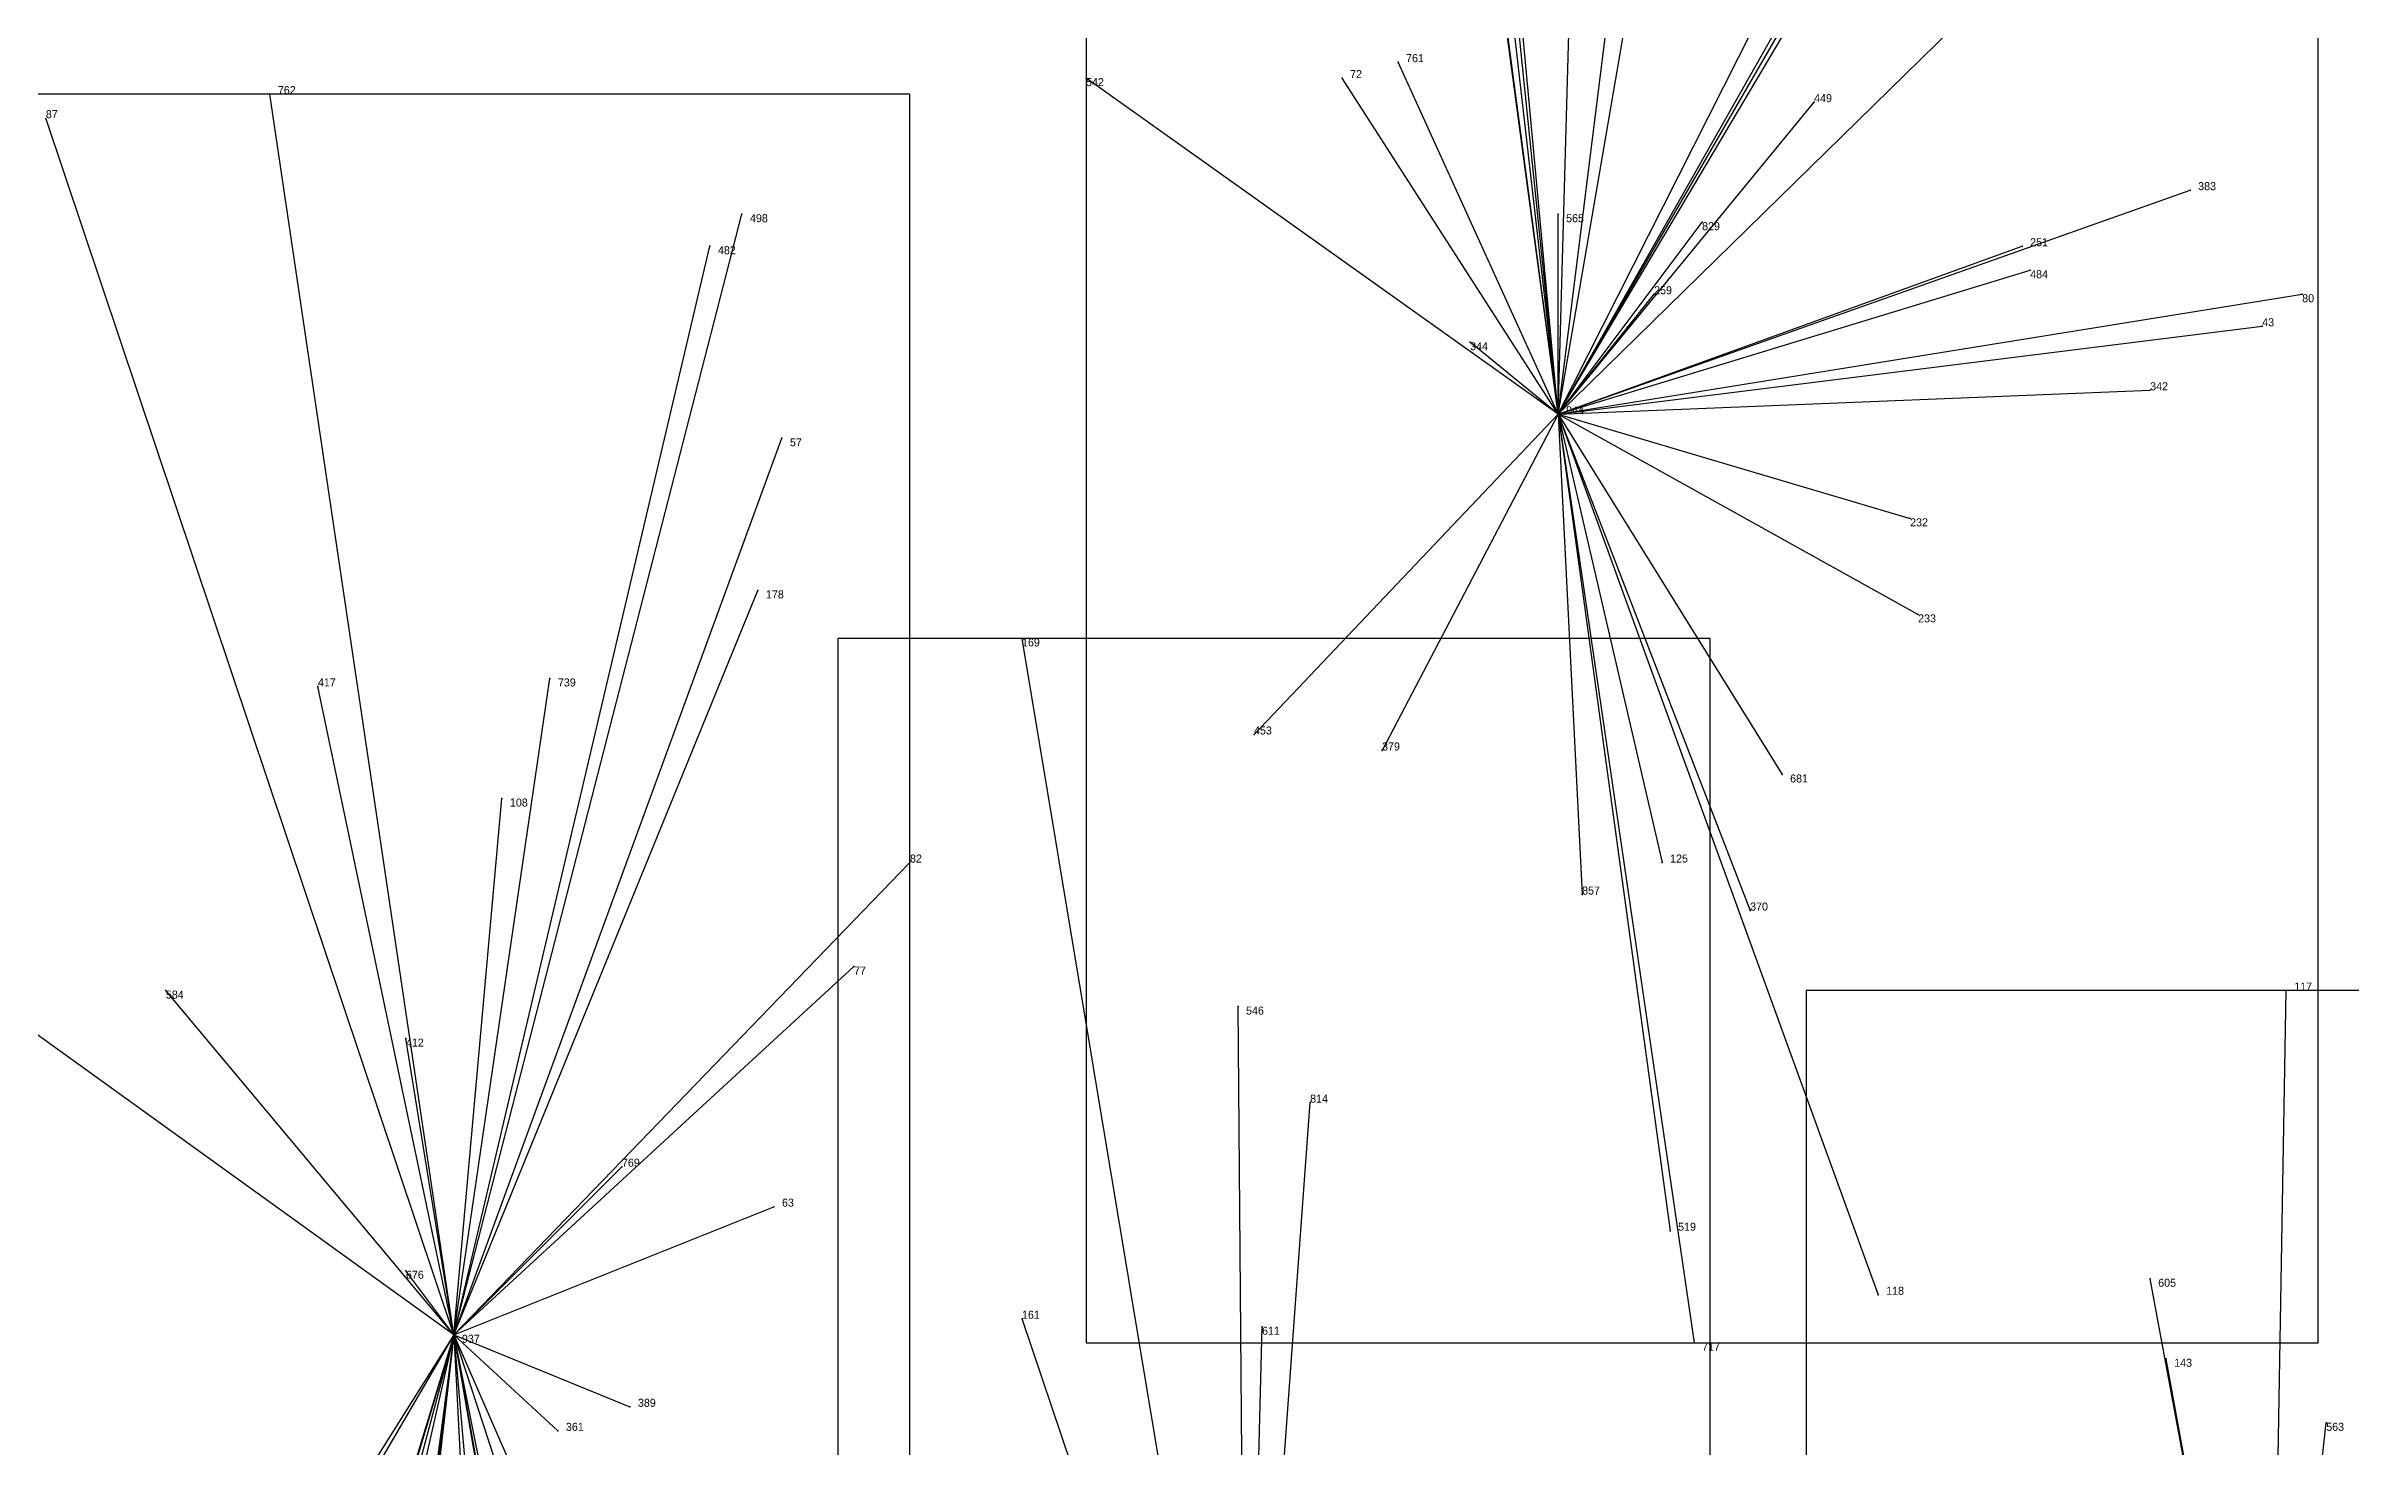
# Model space of a CAD drawing. Extents: x 0 to 1, y 0 to 1.
# Drawn here: x 0.338 to 0.6261, y 0.231 to 0.406 of the extents above; entities that cross this region are included whole.
import ezdxf

# ---------------------------------------------------------------- set-up
doc = ezdxf.new("R2010")
doc.units = 0
for name, color, linetype in [('Clients', 3, 'CONTINUOUS'), ('Facilities', 3, 'CONTINUOUS'), ('Facilities_lines', 3, 'CONTINUOUS'), ('Min_max_boxes', 1, 'CONTINUOUS'), ('Normals', 1, 'CONTINUOUS'), ('Source_points', 5, 'CONTINUOUS'), ('Text', 3, 'CONTINUOUS')]:
    doc.layers.add(name, color=color, linetype=linetype)

msp = doc.modelspace()

# ---------------------------------------------------------------- linework, layer by layer
at = {"layer": 'Clients', "color": 5}
for p in [(0.507, 0.404), (0.468, 0.402), (0.5, 0.402), (0.366, 0.4), (0.559, 0.399), (0.606, 0.388), (0.425, 0.385), (0.527, 0.385), (0.545, 0.384), (0.421, 0.381), (0.585, 0.381), (0.586, 0.378), (0.539, 0.375), (0.62, 0.375), (0.516, 0.369), (0.615, 0.371), (0.601, 0.363), (0.43, 0.357), (0.571, 0.347), (0.427, 0.338), (0.572, 0.335), (0.46, 0.332), (0.372, 0.326), (0.401, 0.327), (0.489, 0.32), (0.505, 0.318), (0.555, 0.315), (0.395, 0.312), (0.446, 0.304), (0.54, 0.304), (0.53, 0.3), (0.551, 0.298), (0.439, 0.291), (0.353, 0.288), (0.487, 0.286), (0.618, 0.288), (0.383, 0.282), (0.496, 0.274), (0.41, 0.266), (0.429, 0.261), (0.541, 0.258), (0.383, 0.253), (0.601, 0.252), (0.567, 0.25), (0.46, 0.247), (0.49, 0.246), (0.544, 0.244), (0.603, 0.242), (0.411, 0.236), (0.623, 0.234), (0.402, 0.233)]:
    msp.add_point(p, dxfattribs=at)
at = {"layer": 'Facilities', "color": 3}
for p in [(0.527, 0.36), (0.389, 0.245)]:
    msp.add_point(p, dxfattribs=at)
at = {"layer": 'Facilities_lines', "color": 3}
for p, q in [((0.527, 0.36), (0.505, 0.553)), ((0.527, 0.36), (0.615, 0.512)), ((0.527, 0.36), (0.514, 0.501)), ((0.527, 0.36), (0.603, 0.494)), ((0.527, 0.36), (0.51, 0.487)), ((0.527, 0.36), (0.511, 0.481)), ((0.527, 0.36), (0.543, 0.453)), ((0.527, 0.36), (0.622, 0.453)), ((0.527, 0.36), (0.573, 0.451)), ((0.527, 0.36), (0.581, 0.451)), ((0.527, 0.36), (0.518, 0.448)), ((0.527, 0.36), (0.529, 0.431)), ((0.527, 0.36), (0.535, 0.424)), ((0.527, 0.36), (0.507, 0.404)), ((0.527, 0.36), (0.468, 0.402)), ((0.527, 0.36), (0.5, 0.402)), ((0.389, 0.245), (0.366, 0.4)), ((0.527, 0.36), (0.559, 0.399)), ((0.389, 0.245), (0.338, 0.397)), ((0.527, 0.36), (0.606, 0.388)), ((0.389, 0.245), (0.425, 0.385)), ((0.527, 0.36), (0.527, 0.385)), ((0.527, 0.36), (0.545, 0.384)), ((0.389, 0.245), (0.421, 0.381)), ((0.527, 0.36), (0.585, 0.381)), ((0.527, 0.36), (0.586, 0.378)), ((0.527, 0.36), (0.539, 0.375)), ((0.527, 0.36), (0.62, 0.375)), ((0.527, 0.36), (0.516, 0.369)), ((0.527, 0.36), (0.615, 0.371)), ((0.527, 0.36), (0.601, 0.363)), ((0.527, 0.36), (0.489, 0.32)), ((0.527, 0.36), (0.505, 0.318)), ((0.527, 0.36), (0.53, 0.3)), ((0.527, 0.36), (0.567, 0.25)), ((0.527, 0.36), (0.54, 0.304)), ((0.527, 0.36), (0.571, 0.347)), ((0.527, 0.36), (0.572, 0.335)), ((0.527, 0.36), (0.551, 0.298)), ((0.527, 0.36), (0.541, 0.258)), ((0.527, 0.36), (0.555, 0.315)), ((0.527, 0.36), (0.544, 0.244)), ((0.389, 0.245), (0.43, 0.357)), ((0.389, 0.245), (0.427, 0.338)), ((0.488, 0.164), (0.46, 0.332)), ((0.389, 0.245), (0.372, 0.326)), ((0.389, 0.245), (0.401, 0.327)), ((0.389, 0.245), (0.395, 0.312)), ((0.389, 0.245), (0.446, 0.304)), ((0.389, 0.245), (0.439, 0.291)), ((0.389, 0.245), (0.332, 0.286)), ((0.389, 0.245), (0.353, 0.288)), ((0.488, 0.164), (0.487, 0.286)), ((0.616, 0.171), (0.618, 0.288)), ((0.389, 0.245), (0.383, 0.282)), ((0.488, 0.164), (0.496, 0.274)), ((0.389, 0.245), (0.41, 0.266)), ((0.389, 0.245), (0.429, 0.261)), ((0.389, 0.245), (0.383, 0.253)), ((0.616, 0.171), (0.601, 0.252)), ((0.389, 0.245), (0.341, 0.169)), ((0.389, 0.245), (0.35, 0.099)), ((0.389, 0.245), (0.365, 0.204)), ((0.389, 0.245), (0.37, 0.102)), ((0.389, 0.245), (0.374, 0.196)), ((0.389, 0.245), (0.375, 0.184)), ((0.389, 0.245), (0.38, 0.166)), ((0.389, 0.245), (0.38, 0.215)), ((0.389, 0.245), (0.384, 0.204)), ((0.389, 0.245), (0.424, 0.049)), ((0.389, 0.245), (0.421, 0.084)), ((0.389, 0.245), (0.417, 0.081)), ((0.389, 0.245), (0.402, 0.233)), ((0.389, 0.245), (0.411, 0.236)), ((0.389, 0.245), (0.402, 0.096)), ((0.389, 0.245), (0.403, 0.213)), ((0.389, 0.245), (0.398, 0.068)), ((0.389, 0.245), (0.42, 0.15)), ((0.488, 0.164), (0.46, 0.247)), ((0.488, 0.164), (0.49, 0.246)), ((0.616, 0.171), (0.603, 0.242)), ((0.616, 0.171), (0.623, 0.234))]:
    msp.add_line(p, q, dxfattribs=at)
at = {"layer": 'Min_max_boxes', "color": 1}
for p, q in [((0.468, 0.553), (0.468, 0.244)), ((0.468, 0.553), (0.468, 0.244)), ((0.622, 0.244), (0.622, 0.553)), ((0.622, 0.244), (0.622, 0.553)), ((0.446, 0.4), (0.332, 0.4)), ((0.446, 0.4), (0.332, 0.4)), ((0.446, 0.049), (0.446, 0.4)), ((0.446, 0.049), (0.446, 0.4)), ((0.446, 0.4), (0.446, 0.4)), ((0.546, 0.332), (0.437, 0.332)), ((0.437, 0.332), (0.437, 0.026)), ((0.546, 0.332), (0.437, 0.332)), ((0.437, 0.332), (0.437, 0.026)), ((0.437, 0.332), (0.437, 0.332)), ((0.546, 0.026), (0.546, 0.332)), ((0.546, 0.026), (0.546, 0.332)), ((0.546, 0.332), (0.546, 0.332)), ((0.659, 0.288), (0.558, 0.288)), ((0.558, 0.288), (0.558, 0.004)), ((0.659, 0.288), (0.558, 0.288)), ((0.558, 0.288), (0.558, 0.004)), ((0.558, 0.288), (0.558, 0.288)), ((0.468, 0.244), (0.622, 0.244)), ((0.468, 0.244), (0.622, 0.244)), ((0.468, 0.244), (0.468, 0.244)), ((0.622, 0.244), (0.622, 0.244))]:
    msp.add_line(p, q, dxfattribs=at)
at = {"layer": 'Normals', "color": 1}
for p, q in [((0.507, 0.404), (0.507, 0.404, 0.1)), ((0.468, 0.402), (0.468, 0.402, 0.1)), ((0.5, 0.402), (0.5, 0.402, 0.1)), ((0.366, 0.4), (0.366, 0.4, 0.1)), ((0.559, 0.399), (0.559, 0.399, 0.1)), ((0.606, 0.388), (0.606, 0.388, 0.1)), ((0.425, 0.385), (0.425, 0.385, 0.1)), ((0.527, 0.385), (0.527, 0.385, 0.1)), ((0.545, 0.384), (0.545, 0.384, 0.1)), ((0.421, 0.381), (0.421, 0.381, 0.1)), ((0.585, 0.381), (0.585, 0.381, 0.1)), ((0.586, 0.378), (0.586, 0.378, 0.1)), ((0.539, 0.375), (0.539, 0.375, 0.1)), ((0.62, 0.375), (0.62, 0.375, 0.1)), ((0.516, 0.369), (0.516, 0.369, 0.1)), ((0.615, 0.371), (0.615, 0.371, 0.1)), ((0.601, 0.363), (0.601, 0.363, 0.1)), ((0.527, 0.36), (0.527, 0.36, 0.1)), ((0.43, 0.357), (0.43, 0.357, 0.1)), ((0.571, 0.347), (0.571, 0.347, 0.1)), ((0.427, 0.338), (0.427, 0.338, 0.1)), ((0.572, 0.335), (0.572, 0.335, 0.1)), ((0.46, 0.332), (0.46, 0.332, 0.1)), ((0.372, 0.326), (0.372, 0.326, 0.1)), ((0.401, 0.327), (0.401, 0.327, 0.1)), ((0.489, 0.32), (0.489, 0.32, 0.1)), ((0.505, 0.318), (0.505, 0.318, 0.1)), ((0.555, 0.315), (0.555, 0.315, 0.1)), ((0.395, 0.312), (0.395, 0.312, 0.1)), ((0.446, 0.304), (0.446, 0.304, 0.1)), ((0.54, 0.304), (0.54, 0.304, 0.1)), ((0.53, 0.3), (0.53, 0.3, 0.1)), ((0.551, 0.298), (0.551, 0.298, 0.1)), ((0.439, 0.291), (0.439, 0.291, 0.1)), ((0.353, 0.288), (0.353, 0.288, 0.1)), ((0.487, 0.286), (0.487, 0.286, 0.1)), ((0.618, 0.288), (0.618, 0.288, 0.1)), ((0.383, 0.282), (0.383, 0.282, 0.1)), ((0.496, 0.274), (0.496, 0.274, 0.1)), ((0.41, 0.266), (0.41, 0.266, 0.1)), ((0.429, 0.261), (0.429, 0.261, 0.1)), ((0.541, 0.258), (0.541, 0.258, 0.1)), ((0.383, 0.253), (0.383, 0.253, 0.1)), ((0.601, 0.252), (0.601, 0.252, 0.1)), ((0.567, 0.25), (0.567, 0.25, 0.1)), ((0.389, 0.245), (0.389, 0.245, 0.1)), ((0.46, 0.247), (0.46, 0.247, 0.1)), ((0.49, 0.246), (0.49, 0.246, 0.1)), ((0.544, 0.244), (0.544, 0.244, 0.1)), ((0.603, 0.242), (0.603, 0.242, 0.1)), ((0.411, 0.236), (0.411, 0.236, 0.1)), ((0.623, 0.234), (0.623, 0.234, 0.1)), ((0.402, 0.233), (0.402, 0.233, 0.1))]:
    msp.add_line(p, q, dxfattribs=at)
at = {"layer": 'Source_points', "color": 5}
for p in [(0.507, 0.404), (0.468, 0.402), (0.5, 0.402), (0.366, 0.4), (0.559, 0.399), (0.606, 0.388), (0.425, 0.385), (0.527, 0.385), (0.545, 0.384), (0.421, 0.381), (0.585, 0.381), (0.586, 0.378), (0.539, 0.375), (0.62, 0.375), (0.516, 0.369), (0.615, 0.371), (0.601, 0.363), (0.527, 0.36), (0.43, 0.357), (0.571, 0.347), (0.427, 0.338), (0.572, 0.335), (0.46, 0.332), (0.372, 0.326), (0.401, 0.327), (0.489, 0.32), (0.505, 0.318), (0.555, 0.315), (0.395, 0.312), (0.446, 0.304), (0.54, 0.304), (0.53, 0.3), (0.551, 0.298), (0.439, 0.291), (0.353, 0.288), (0.487, 0.286), (0.618, 0.288), (0.383, 0.282), (0.496, 0.274), (0.41, 0.266), (0.429, 0.261), (0.541, 0.258), (0.383, 0.253), (0.601, 0.252), (0.567, 0.25), (0.389, 0.245), (0.46, 0.247), (0.49, 0.246), (0.544, 0.244), (0.603, 0.242), (0.411, 0.236), (0.623, 0.234), (0.402, 0.233)]:
    msp.add_point(p, dxfattribs=at)

# ---------------------------------------------------------------- texts
at = {"layer": 'Text', "color": 3}
for s, p in [('761', (0.508, 0.404)), ('762', (0.367, 0.4)), ('542', (0.468, 0.401)), ('72', (0.501, 0.402)), ('87', (0.338, 0.397)), ('449', (0.559, 0.399)), ('383', (0.607, 0.388)), ('498', (0.426, 0.384)), ('565', (0.528, 0.384)), ('829', (0.545, 0.383)), ('482', (0.422, 0.38)), ('251', (0.586, 0.381)), ('484', (0.586, 0.377)), ('259', (0.539, 0.375)), ('80', (0.62, 0.374)), ('43', (0.615, 0.371)), ('344', (0.516, 0.368)), ('342', (0.601, 0.363)), ('944', (0.528, 0.36)), ('57', (0.431, 0.356)), ('232', (0.571, 0.346)), ('178', (0.428, 0.337)), ('233', (0.572, 0.334)), ('169', (0.46, 0.331)), ('417', (0.372, 0.326)), ('739', (0.402, 0.326)), ('453', (0.489, 0.32)), ('379', (0.505, 0.318)), ('681', (0.556, 0.314)), ('108', (0.396, 0.311)), ('82', (0.446, 0.304)), ('125', (0.541, 0.304)), ('857', (0.53, 0.3)), ('370', (0.551, 0.298)), ('77', (0.439, 0.29)), ('117', (0.619, 0.288)), ('584', (0.353, 0.287)), ('546', (0.488, 0.285)), ('412', (0.383, 0.281)), ('814', (0.496, 0.274)), ('769', (0.41, 0.266)), ('63', (0.43, 0.261)), ('519', (0.542, 0.258)), ('676', (0.383, 0.252)), ('118', (0.568, 0.25)), ('605', (0.602, 0.251)), ('161', (0.46, 0.247)), ('937', (0.39, 0.244)), ('611', (0.49, 0.245)), ('717', (0.545, 0.243)), ('143', (0.604, 0.241)), ('389', (0.412, 0.236)), ('361', (0.403, 0.233)), ('563', (0.623, 0.233))]:
    msp.add_text(s, height=0.001, dxfattribs=at).set_placement(p)

doc.saveas('drawing.dxf')
